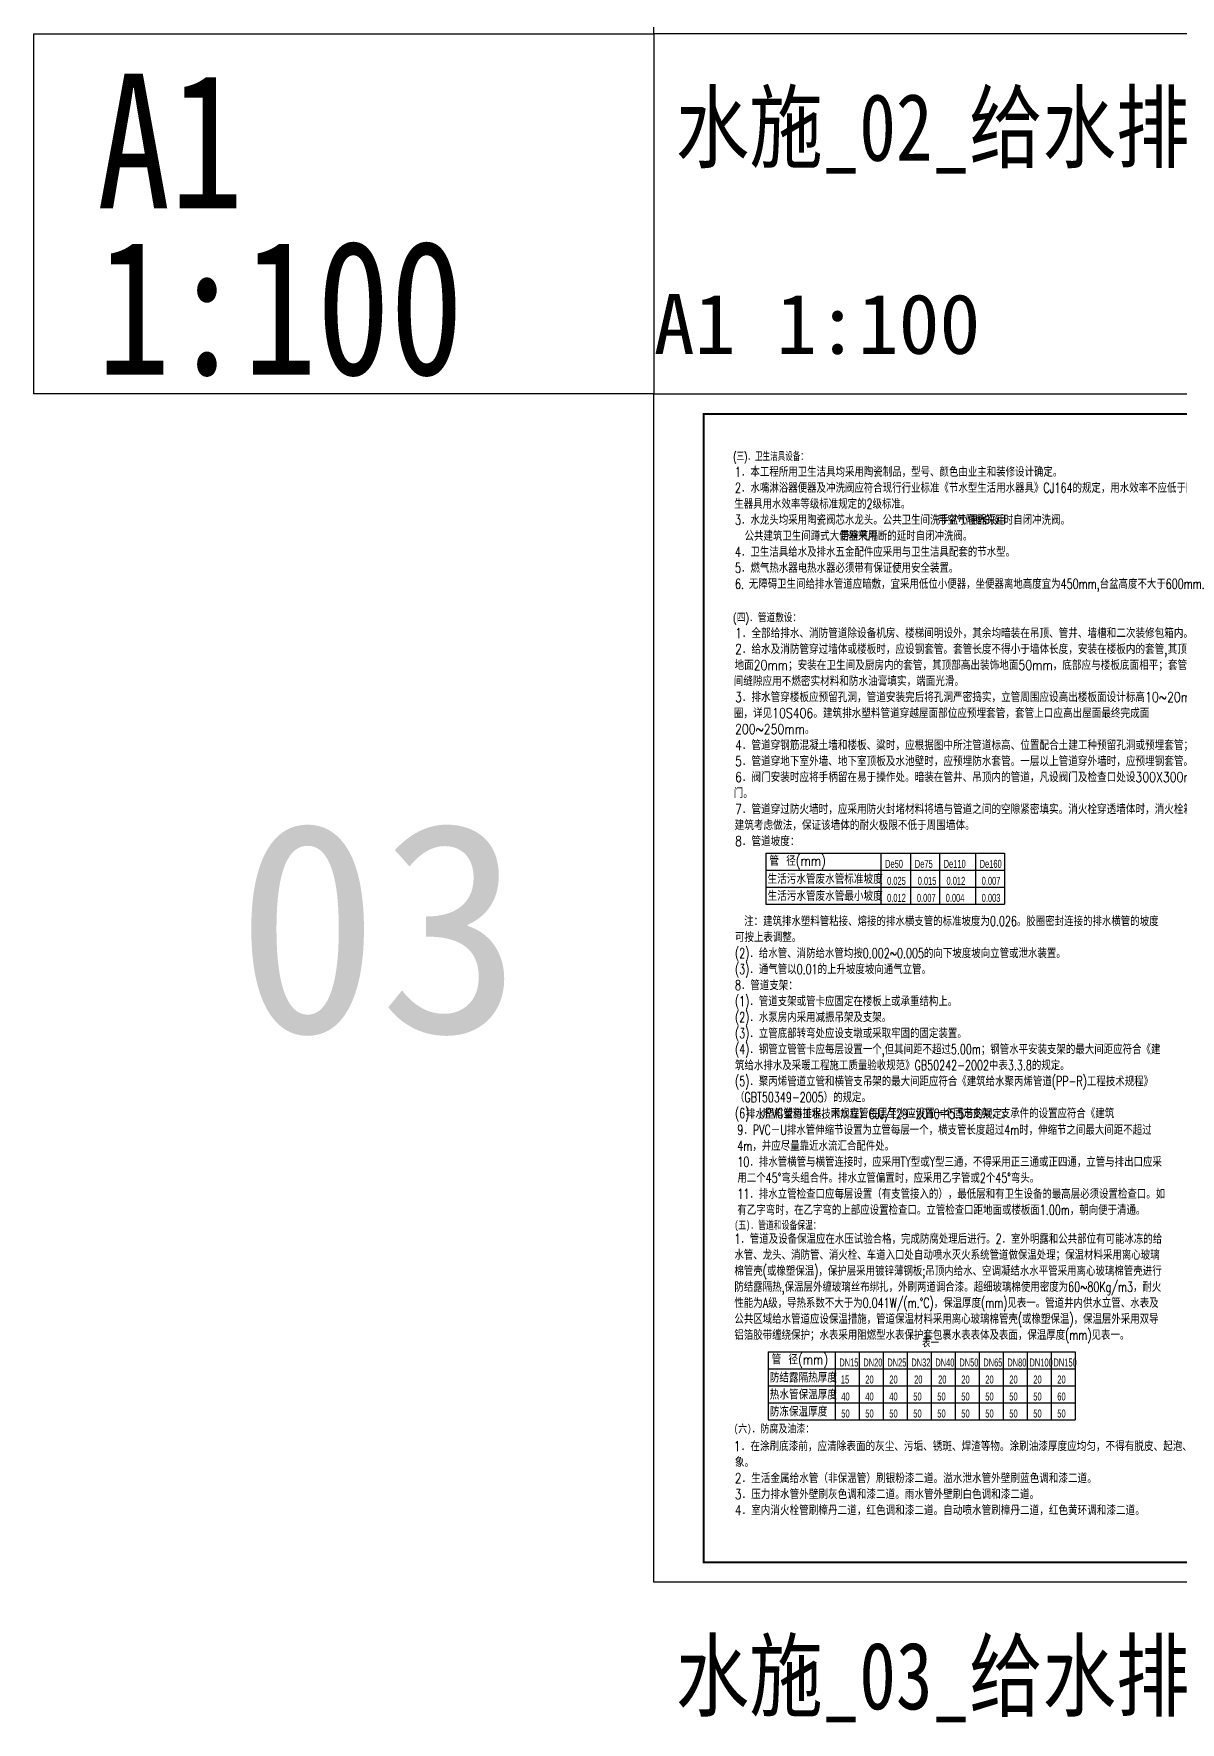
# Model space of a CAD drawing. Extents: x 27938 to 1507990, y 110129 to 923079.
# Drawn here: x 389997 to 447319, y 498663 to 583057 of the extents above; entities that cross this region are included whole.
import ezdxf

# ---------------------------------------------------------------- set-up
doc = ezdxf.new("R2010")
doc.units = 0
doc.header["$LTSCALE"] = 1000
doc.header["$MEASUREMENT"] = 0
for name, color, linetype in [('0s_水标注', 7, 'Continuous'), ('DIM_SYMB', 3, 'Continuous'), ('PUB_TEXT', 4, 'Continuous'), ('图框', 140, 'Continuous'), ('导图字', 7, 'Continuous')]:
    doc.layers.add(name, color=color, linetype=linetype)
doc.layers.add('yichutu', color=7, linetype='Continuous', true_color=0xffffff, plot=False)
doc.styles.add('-黑体', font='simhei.ttf', dxfattribs={"width": 0.8})
doc.styles.add('_TCH_LABEL', font='simhei.ttf')
doc.styles.add('C', font='simhei.ttf')
doc.styles.add('HZ', font='txt', dxfattribs={"bigfont": 'hztxt'})
doc.styles.add('HZTXT', font='COMPLEX', dxfattribs={"width": 0.7, "bigfont": 'HZTXT'})
doc.styles.add('SHZ', font='ros.shx', dxfattribs={"width": 0.7, "bigfont": 'hztxt.shx'})
doc.styles.add('图框字体', font='', dxfattribs={"width": 0.8})
doc.styles.add('黑体', font='simhei.ttf')
doc.styles.get('图框字体').set_extended_font_data('SimSun')

# ---------------------------------------------------------------- blocks, each defined once
blk = doc.blocks.new('TK')
at = {"layer": '图框'}
blk.add_lwpolyline([(465375, 548714), (549475, 548714), (549475, 489314), (465375, 489314)], close=True, dxfattribs=at)
blk.add_lwpolyline([(465375, 548714), (549475, 548714), (549475, 489314), (465375, 489314)], close=True, dxfattribs=at)
at = {"layer": '图框', "const_width": 100}
blk.add_lwpolyline([(548475, 490314), (548475, 547714), (467875, 547714), (467875, 490314)], close=True, dxfattribs=at)
blk = doc.blocks.new('yct-841-594-84100-59399.9999999999-100-1000.0')
at = {"layer": 'yichutu', "color": 7, "true_color": 0xffffff}
blk.add_lwpolyline([(0, 0), (0, 59400), (84100, 59400), (84100, 0)], close=True, dxfattribs=at)
at = {"layer": 'yichutu', "color": 7, "true_color": 0xffffff, "style": '_TCH_LABEL'}
blk.add_text('A1 1:100', height=3000, dxfattribs=at).set_placement((0, 61400))

msp = doc.modelspace()

# ---------------------------------------------------------------- linework, layer by layer
at = {"layer": '0s_水标注'}
for p, q in [((426599.1, 542094.3), (438538, 542094.3)), ((426599.1, 542094.3), (426599.1, 539544.3)), ((432348, 542094.3), (432348, 539544.3)), ((433838, 542094.3), (433838, 539544.3)), ((435278, 542094.3), (435278, 539544.3)), ((437078, 542094.3), (437078, 539544.3)), ((438538, 542094.3), (438538, 539544.3)), ((426599.1, 541244.3), (438538, 541244.3)), ((426599.1, 540394.3), (438538, 540394.3)), ((426599.1, 539544.3), (438538, 539544.3)), ((426710.9, 517170.9), (442059.8, 517170.9)), ((426710.9, 517170.9), (426710.9, 513770.9)), ((430059.8, 517170.9), (430059.8, 513770.9)), ((431259.8, 517170.9), (431259.8, 513770.9)), ((432459.8, 517170.9), (432459.8, 513770.9)), ((433659.8, 517170.9), (433659.8, 513770.9)), ((434859.8, 517170.9), (434859.8, 513770.9)), ((436059.8, 517170.9), (436059.8, 513770.9)), ((437259.8, 517170.9), (437259.8, 513770.9)), ((438459.8, 517170.9), (438459.8, 513770.9)), ((439659.8, 517170.9), (439659.8, 513770.9)), ((440859.8, 517170.9), (440859.8, 513770.9)), ((440859.8, 517170.9), (440859.8, 513770.9)), ((440859.8, 517170.9), (440859.8, 513770.9)), ((442059.8, 517170.9), (442059.8, 513770.9)), ((442059.8, 517170.9), (442059.8, 513770.9)), ((442059.8, 517170.9), (442059.8, 513770.9)), ((426710.9, 516320.9), (442059.8, 516320.9)), ((426710.9, 515470.9), (442059.8, 515470.9)), ((426710.9, 514620.9), (442059.8, 514620.9)), ((426710.9, 513770.9), (442059.8, 513770.9))]:
    msp.add_line(p, q, dxfattribs=at)
at = {"layer": '图框', "color": 2}
msp.add_lwpolyline([(420997.4, 565057), (389997.4, 565057), (389997.4, 583057), (420997.4, 583057)], close=True, dxfattribs=at)

# ---------------------------------------------------------------- block references
for p in [(-44377.6, 93743.3), (-44377.6, 16343.3)]:
    msp.add_blockref('TK', p)
at = {"layer": 'yichutu'}
msp.add_blockref('yct-841-594-84100-59399.9999999999-100-1000.0', (420997.4, 505657), dxfattribs=at)

# ---------------------------------------------------------------- texts
at = {"layer": '0s_水标注', "color": 7, "style": 'HZTXT', "width": 0.7}
for s, height, p in [('(三)．卫生洁具设备：', 399.9, (424966.3, 561713)), ('1．本工程所用卫生洁具均采用陶瓷制品，型号、颜色由业主和装修设计确定。', 500.025, (425057.6, 560913)), ('2．水嘴淋浴器便器及冲洗阀应符合现行行业标准《节水型生活用水器具》CJ164的规定，用水效率不应低于国家现行有关卫', 500.025, (425057.6, 560113)), ('3．水龙头均采用陶瓷阀芯水龙头。公共卫生间洗手盆小便器采用', 500.025, (425057.6, 558513)), ('带空气隔断的延时自闭冲洗阀。', 500, (435191.4, 558513)), ('  公共建筑卫生间蹲式大便器采用', 500, (425057.6, 557713)), ('带空气隔断的延时自闭冲洗阀。', 499.975, (430310.3, 557713)), ('4．卫生洁具给水及排水五金配件应采用与卫生洁具配套的节水型。', 499.975, (425057.6, 556913)), ('5．燃气热水器电热水器必须带有保证使用安全装置。', 499.975, (425057.6, 556113)), ('6. 无障碍卫生间给排水管道应暗敷，宜采用低位小便器，坐便器离地高度宜为450mm,台盆高度不大于600mm.', 499.975, (425057.6, 555313))]:
    msp.add_text(s, height=height, dxfattribs=at).set_placement(p)
at = {"layer": '0s_水标注', "color": 0, "style": 'HZTXT', "width": 0.7}
msp.add_text('生器具用水效率等级标准规定的2级标准。', height=500.025, dxfattribs=at).set_placement((425019, 559313))
at = {"layer": '0s_水标注'}
for s, height, style, width, p in [('(四)．管道敷设：', 400, 'HZ', 0.8, (424953.3, 553653.8)), ('1．全部给排水、消防管道除设备机房、楼梯间明设外，其余均暗装在吊顶、管井、墙槽和二次装修包箱内。', 500, 'HZ', 0.8, (425057.6, 552853.8)), ('2．给水及消防管穿过墙体或楼板时，应设钢套管。套管长度不得小于墙体长度，安装在楼板内的套管,其顶部应高出装饰', 500, 'HZ', 0.8, (425057.6, 552053.8)), ('地面20mm；安装在卫生间及厨房内的套管，其顶部高出装饰地面50mm，底部应与楼板底面相平；套管与管道之', 500, 'HZ', 0.8, (425035.5, 551253.8)), ('间缝隙应用不燃密实材料和防水油膏填实，端面光滑。', 500, 'HZ', 0.8, (424994.6, 550453.8)), ('圈，详见10S406。建筑排水塑料管道穿越屋面部位应预埋套管，套管上口应高出屋面最终完成面', 500, 'HZ', 0.8, (424997.7, 548853.8)), ('3．排水管穿楼板应预留孔洞，管道安装完后将孔洞严密捣实，立管周围应设高出楼板面设计标高10~20mm的阻水', 500, 'HZ', 0.8, (425057.6, 549653.8)), ('200~250mm。', 500, 'HZ', 0.8, (425057.6, 548053.8)), ('4．管道穿钢筋混凝土墙和楼板、粱时，应根据图中所注管道标高、位置配合土建工种预留孔洞或预埋套管；', 500, 'HZ', 0.8, (425057.6, 547253.8)), ('5．管道穿地下室外墙、地下室顶板及水池壁时，应预埋防水套管。一层以上管道穿外墙时，应预埋钢套管。', 500, 'HZ', 0.8, (425057.6, 546453.8)), ('6．阀门安装时应将手柄留在易于操作处。暗装在管井、吊顶内的管道，凡设阀门及检查口处设300X300mm检修', 500, 'HZ', 0.8, (425057.6, 545653.8)), ('门。', 500, 'HZ', 0.8, (424991.4, 544853.8)), ('7．管道穿过防火墙时，应采用防火封堵材料将墙与管道之间的空隙紧密填实。消火栓穿透墙体时，消火栓箱嵌墙的背面由', 500, 'HZ', 0.8, (425057.6, 544053.8)), ('建筑考虑做法，保证该墙体的耐火极限不低于周围墙体。', 500, 'HZ', 0.8, (425041.8, 543253.8)), ('8．管道坡度：', 500, 'HZ', 0.8, (425057.6, 542453.8)), ('管 径(mm)', 500, 'HZ', 0.8, (426779, 541469.4)), ('生活污水管废水管标准坡度', 500, 'HZ', 0.8, (426683.9, 540567)), ('De50', 400, 'SHZ', 0.7, (432560, 541367.2)), ('De75', 400, 'SHZ', 0.7, (434050, 541367.2)), ('De110', 400, 'SHZ', 0.7, (435490, 541367.2)), ('De160', 400, 'SHZ', 0.7, (437290, 541367.2)), ('生活污水管废水管最小坡度', 500, 'HZ', 0.8, (426683.9, 539717)), ('0.025', 400, 'SHZ', 0.7, (432662, 540517.2)), ('0.015', 400, 'SHZ', 0.7, (434192.5, 540517.2)), ('0.012', 400, 'SHZ', 0.7, (435632.5, 540517.2)), ('0.007', 400, 'SHZ', 0.7, (437392, 540517.2)), ('0.012', 400, 'SHZ', 0.7, (432662, 539667.2)), ('0.007', 400, 'SHZ', 0.7, (434152, 539667.2)), ('0.004', 400, 'SHZ', 0.7, (435592, 539667.2)), ('0.003', 400, 'SHZ', 0.7, (437392, 539667.2)), ('管 径(mm)', 500, 'HZ', 0.8, (426890.8, 516546)), ('DN15', 400, 'SHZ', 0.7, (430271.9, 516443.8)), ('DN20', 400, 'SHZ', 0.7, (431471.9, 516443.8)), ('DN25', 400, 'SHZ', 0.7, (432671.9, 516443.8)), ('DN32', 400, 'SHZ', 0.7, (433871.9, 516443.8)), ('DN40', 400, 'SHZ', 0.7, (435071.9, 516443.8)), ('DN50', 400, 'SHZ', 0.7, (436271.9, 516443.8)), ('DN65', 400, 'SHZ', 0.7, (437471.9, 516443.8)), ('DN80', 400, 'SHZ', 0.7, (438671.9, 516443.8)), ('DN100', 400, 'SHZ', 0.7, (439780.5, 516443.8)), ('DN150', 400, 'SHZ', 0.7, (440980.5, 516443.8)), ('防结露隔热厚度', 500, 'HZ', 0.8, (426795.8, 515643.6)), ('15', 400, 'SHZ', 0.7, (430350, 515593.8)), ('20', 400, 'SHZ', 0.7, (431573.8, 515593.8)), ('20', 400, 'SHZ', 0.7, (432773.8, 515593.8)), ('20', 400, 'SHZ', 0.7, (434014.3, 515593.8)), ('20', 400, 'SHZ', 0.7, (435214.3, 515593.8)), ('20', 400, 'SHZ', 0.7, (436373.8, 515593.8)), ('20', 400, 'SHZ', 0.7, (437573.8, 515593.8)), ('20', 400, 'SHZ', 0.7, (438773.8, 515593.8)), ('20', 400, 'SHZ', 0.7, (439973.8, 515593.8)), ('20', 400, 'SHZ', 0.7, (441173.8, 515593.8)), ('热水管保温厚度', 500, 'HZ', 0.8, (426795.8, 514793.6)), ('40', 400, 'SHZ', 0.7, (430373.8, 514743.8)), ('40', 400, 'SHZ', 0.7, (431573.8, 514743.8)), ('40', 400, 'SHZ', 0.7, (432773.8, 514743.8)), ('50', 400, 'SHZ', 0.7, (433973.8, 514743.8)), ('50', 400, 'SHZ', 0.7, (435173.8, 514743.8)), ('50', 400, 'SHZ', 0.7, (436373.8, 514743.8)), ('50', 400, 'SHZ', 0.7, (437573.8, 514743.8)), ('50', 400, 'SHZ', 0.7, (438773.8, 514743.8)), ('50', 400, 'SHZ', 0.7, (439973.8, 514743.8)), ('60', 400, 'SHZ', 0.7, (441173.8, 514743.8)), ('防冻保温厚度', 500, 'HZ', 0.8, (426795.8, 513943.6)), ('50', 400, 'SHZ', 0.7, (430373.8, 513893.8)), ('50', 400, 'SHZ', 0.7, (431573.8, 513893.8)), ('50', 400, 'SHZ', 0.7, (432773.8, 513893.8)), ('50', 400, 'SHZ', 0.7, (433973.8, 513893.8)), ('50', 400, 'SHZ', 0.7, (435173.8, 513893.8)), ('50', 400, 'SHZ', 0.7, (436373.8, 513893.8)), ('50', 400, 'SHZ', 0.7, (437573.8, 513893.8)), ('50', 400, 'SHZ', 0.7, (438773.8, 513893.8)), ('50', 400, 'SHZ', 0.7, (439973.8, 513893.8)), ('50', 400, 'SHZ', 0.7, (441173.8, 513893.8)), ('(六)．防腐及油漆：', 400, '-黑体', 0.8, (425000, 513143.4)), ('1．在涂刷底漆前，应清除表面的灰尘、污垢、锈斑、焊渣等物。涂刷油漆厚度应均匀，不得有脱皮、起泡、流淌和漏涂现', 500, 'HZ', 0.8, (425001.9, 512213)), ('象。', 500, 'HZ', 0.8, (425053, 511413)), ('2．生活金属给水管（非保温管）刷银粉漆二道。溢水泄水管外壁刷蓝色调和漆二道。', 500, 'HZ', 0.8, (425044.8, 510613)), ('3．压力排水管外壁刷灰色调和漆二道。雨水管外壁刷白色调和漆二道。', 500, 'HZ', 0.8, (425044.8, 509813)), ('4．室内消火栓管刷樟丹二道，红色调和漆二道。自动喷水管刷樟丹二道，红色黄环调和漆二道。', 500, 'HZ', 0.8, (425044.8, 509013))]:
    msp.add_text(s, height=height, dxfattribs=dict(at, style=style, width=width)).set_placement(p)
at = {"layer": '0s_水标注', "char_height": 500, "width": 21570.464, "attachment_point": 1, "line_spacing_factor": 0.96, "style": 'HZTXT'}
for s, insert in [('\\pi458.3;注：建筑排水塑料管粘接、熔接的排水横支管的标准坡度为0.026。胶圈密封连接的排水横管的坡度可按上表调整。\\P\\pi0;(2)．给水管、消防给水管均按0.002~0.005的向下坡度坡向立管或泄水装置。\\P(3)．通气管以0.01的上升坡度坡向通气立管。\\P8．管道支架：\\P(1)．管道支架或管卡应固定在楼板上或承重结构上。\\P(2)．水泵房内采用减振吊架及支架。\\P(3)．立管底部转弯处应设支墩或采取牢固的固定装置。\\P(4)．钢管立管管卡应每层设置一个,但其间距不超过5.00m；钢管水平安装支架的最大间距应符合《建筑给水排水及采暖工程施工质量验收规范》GB50242-2002中表3.3.8的规定。\\P(5)．聚丙烯管道立管和横管支吊架的最大间距应符合《建筑给水聚丙烯管道(PP-R)工程技术规程》（GBT50349-2005）的规定。\\P(6)．UPVC塑料排水、雨水立管每层至少应设置一个固定支架，支承件的设置应符合《建筑', (425057.6, 538953.8)), ('{\\W1.22213; }排水塑料管道工程技术规程》CJJ/T29-2010中5.5节的规定。\\P9．PVC－U排水管伸缩节设置为立管每层一个，横支管长度超过4m时，伸缩节之间最大间距不超过4m，并应尽量靠近水流汇合配件处。\\P10．排水管横管与横管连接时，应采用TY型或Y型三通，不得采用正三通或正四通，立管与排出口应采用二个45°弯头组合件。排水立管偏置时，应采用乙字管或2个45°弯头。\\P11．排水立管检查口应每层设置（有支管接入的），最低层和有卫生设备的最高层必须设置检查口。如有乙字弯时，在乙字弯的上部应设置检查口。立管检查口距地面或楼板面1.00m，朝向便于清通。', (425177.6, 529323.8)), ('{\\fSimHei|b0|i0|c134|p2;\\H0.8x;(五)．管道和设备保温：}\\P1．管道及设备保温应在水压试验合格，完成防腐处理后进行。2．室外明露和公共部位有可能冰冻的给水管、龙头、消防管、消火栓、车道入口处自动喷水灭火系统管道做保温处理；保温材料采用离心玻璃棉管壳(或橡塑保温)，保护层采用镀锌薄钢板;吊顶内给水、空调凝结水水平管采用离心玻璃棉管壳进行防结露隔热,保温层外缠玻璃丝布绑扎，外刷两道调合漆。超细玻璃棉使用密度为60~80Kg/m3，耐火性能为A级，导热系数不大于为0.041W/(m.°C)，保温厚度(mm)见表一。管道井内供水立管、水表及公共区域给水管道应设保温措施，管道保温材料采用离心玻璃棉管壳(或橡塑保温)，保温层外采用双导铝箔胶带缠绕保护；水表采用阻燃型水表保护套包裹水表表体及表面，保温厚度(mm)见表一。', (425027.6, 523715.5))]:
    msp.add_mtext(s, dxfattribs=dict(at, insert=insert))
at = {"layer": 'DIM_SYMB', "color": 6, "style": 'C'}
msp.add_text('03', height=10514.77, dxfattribs=at).set_placement((400114.3, 533140.8))
at = {"layer": 'PUB_TEXT', "style": '图框字体', "width": 0.75}
msp.add_text('表一', height=400, dxfattribs=at).set_placement((434412.1, 517445.6))
at = {"layer": '图框', "color": 2, "style": '黑体', "width": 0.8}
for s, p in [('A1', (393160.6, 574339.7)), ('1:100', (393160.6, 566013.6))]:
    msp.add_text(s, height=6729.45, dxfattribs=at).set_placement(p)
at = {"layer": '导图字', "color": 1, "style": '黑体', "width": 0.8}
for s, p in [('水施_02_给水排水施工图设计说明（一）_A1', (422098.4, 576708.6)), ('水施_03_给水排水施工图设计说明（二）_A1', (422098.4, 499308.6))]:
    msp.add_text(s, height=3364.726, dxfattribs=at).set_placement(p)

doc.saveas('drawing.dxf')
